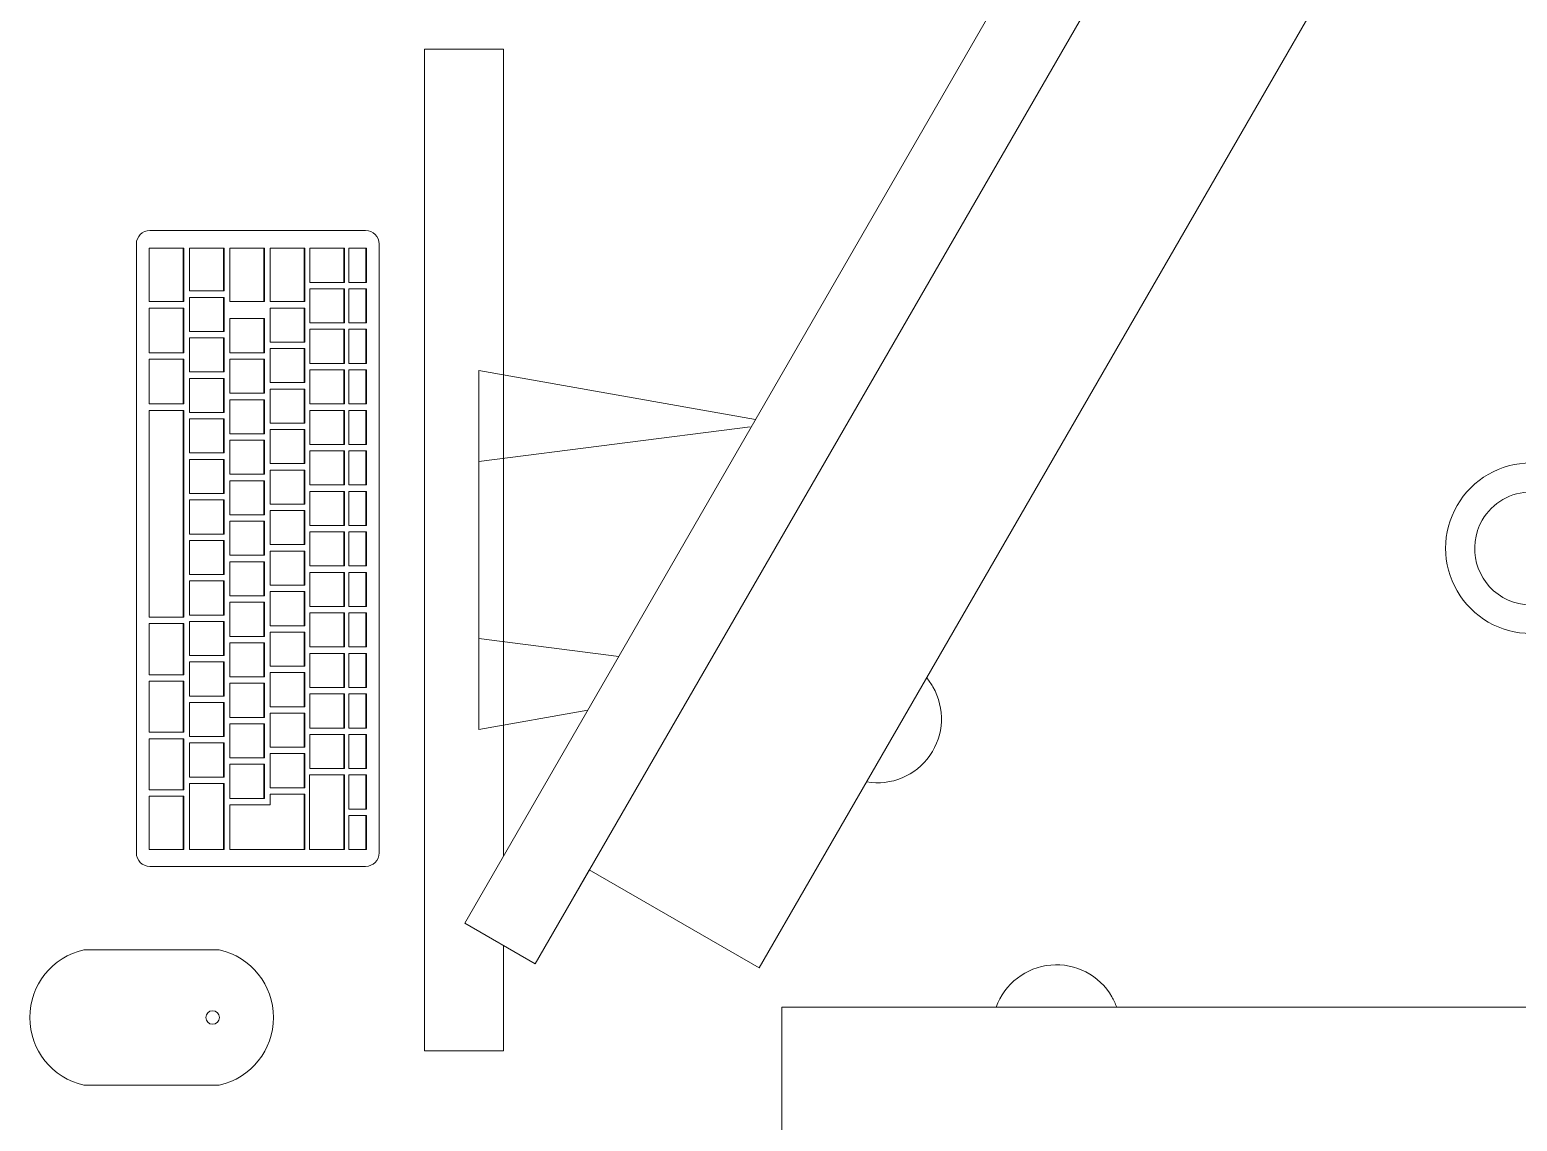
# Model space of a CAD drawing. Header units: millimetres. Extents: x 79795 to 317870, y -36033 to 97293.
# Drawn here: x 207283 to 207981, y 20825 to 21337 of the extents above; entities that cross this region are included whole.
import ezdxf

# ---------------------------------------------------------------- set-up
doc = ezdxf.new("R2010")
doc.units = ezdxf.units.MM
doc.header["$MEASUREMENT"] = 0
for name, color, linetype, lineweight in [('A-GENM', 8, 'CONTINUOUS', 9), ('E-ELEC-EQPM', 8, 'CONTINUOUS', 9), ('I-FURN', 8, 'CONTINUOUS', 9)]:
    doc.layers.add(name, color=color, linetype=linetype, lineweight=lineweight)

msp = doc.modelspace()

# ---------------------------------------------------------------- linework, layer by layer
at = {"layer": 'A-GENM'}
for p, q in [((207440.89, 21242.6), (207339.73, 21242.6)), ((207333.38, 21236.25), (207333.38, 20950.72)), ((207355.31, 21234.25), (207339.37, 21234.25)), ((207339.37, 21234.25), (207339.37, 21209.25)), ((207355.31, 21209.25), (207355.31, 21234.25)), ((207355.58, 21234.25), (207355.31, 21234.25)), ((207355.58, 21234.25), (207355.58, 21209.25)), ((207374.23, 21234.25), (207358.29, 21234.25)), ((207358.29, 21234.25), (207358.29, 21214.25)), ((207374.23, 21214.25), (207374.23, 21234.25)), ((207374.51, 21234.25), (207374.23, 21234.25)), ((207374.51, 21234.25), (207374.51, 21214.25)), ((207393.16, 21234.25), (207377.22, 21234.25)), ((207377.22, 21234.25), (207377.22, 21209.25)), ((207393.16, 21209.25), (207393.16, 21234.25)), ((207393.44, 21234.25), (207393.16, 21234.25)), ((207393.44, 21234.25), (207393.44, 21209.25)), ((207412.09, 21234.25), (207396.15, 21234.25)), ((207396.15, 21234.25), (207396.15, 21209.25)), ((207412.09, 21209.25), (207412.09, 21234.25)), ((207412.37, 21234.25), (207412.09, 21234.25)), ((207412.37, 21234.25), (207412.37, 21209.25)), ((207430.74, 21234.25), (207414.78, 21234.25)), ((207414.78, 21234.25), (207414.78, 21218.25)), ((207430.74, 21218.25), (207430.74, 21234.25)), ((207431.02, 21234.25), (207430.74, 21234.25)), ((207431.02, 21234.25), (207431.02, 21218.25)), ((207440.98, 21234.25), (207433, 21234.25)), ((207433, 21234.25), (207433, 21218.25)), ((207440.98, 21218.25), (207440.98, 21234.25)), ((207441.25, 21234.25), (207440.98, 21234.25)), ((207441.25, 21234.25), (207441.25, 21218.25)), ((207447.24, 20950.72), (207447.24, 21236.25)), ((207358.29, 21214.25), (207374.23, 21214.25)), ((207374.51, 21214.25), (207374.23, 21214.25)), ((207414.78, 21218.25), (207430.74, 21218.25)), ((207430.74, 21215.25), (207414.78, 21215.25)), ((207414.78, 21215.25), (207414.78, 21199.25)), ((207431.02, 21218.25), (207430.74, 21218.25)), ((207430.74, 21199.25), (207430.74, 21215.25)), ((207431.02, 21215.25), (207430.74, 21215.25)), ((207431.02, 21215.25), (207431.02, 21199.25)), ((207433, 21218.25), (207440.98, 21218.25)), ((207440.98, 21215.25), (207433, 21215.25)), ((207433, 21215.25), (207433, 21199.25)), ((207441.25, 21218.25), (207440.98, 21218.25)), ((207440.98, 21199.25), (207440.98, 21215.25)), ((207441.25, 21215.25), (207440.98, 21215.25)), ((207441.25, 21215.25), (207441.25, 21199.25)), ((207339.37, 21209.25), (207355.31, 21209.25)), ((207355.31, 21206.25), (207339.37, 21206.25)), ((207339.37, 21206.25), (207339.37, 21185.25)), ((207355.58, 21209.25), (207355.31, 21209.25)), ((207355.31, 21185.25), (207355.31, 21206.25)), ((207355.58, 21206.25), (207355.31, 21206.25)), ((207355.58, 21206.25), (207355.58, 21185.25)), ((207374.23, 21211.25), (207358.27, 21211.25)), ((207358.27, 21211.25), (207358.27, 21195.25)), ((207374.23, 21195.25), (207374.23, 21211.25)), ((207374.51, 21211.25), (207374.23, 21211.25)), ((207374.51, 21211.25), (207374.51, 21195.25)), ((207377.22, 21209.25), (207393.16, 21209.25)), ((207393.44, 21209.25), (207393.16, 21209.25)), ((207412.09, 21206.25), (207396.13, 21206.25)), ((207396.13, 21206.25), (207396.13, 21190.25)), ((207396.15, 21209.25), (207412.09, 21209.25)), ((207412.37, 21209.25), (207412.09, 21209.25)), ((207412.09, 21190.25), (207412.09, 21206.25)), ((207412.37, 21206.25), (207412.09, 21206.25)), ((207412.37, 21206.25), (207412.37, 21190.25)), ((207393.16, 21201.25), (207377.2, 21201.25)), ((207377.2, 21201.25), (207377.2, 21185.25)), ((207393.16, 21185.25), (207393.16, 21201.25)), ((207393.44, 21201.25), (207393.16, 21201.25)), ((207393.44, 21201.25), (207393.44, 21185.25)), ((207414.78, 21199.25), (207430.74, 21199.25)), ((207431.02, 21199.25), (207430.74, 21199.25)), ((207433, 21199.25), (207440.98, 21199.25)), ((207441.25, 21199.25), (207440.98, 21199.25)), ((207358.27, 21195.25), (207374.23, 21195.25)), ((207374.23, 21192.25), (207358.27, 21192.25)), ((207358.27, 21192.25), (207358.27, 21176.25)), ((207374.51, 21195.25), (207374.23, 21195.25)), ((207374.23, 21176.25), (207374.23, 21192.25)), ((207374.51, 21192.25), (207374.23, 21192.25)), ((207374.51, 21192.25), (207374.51, 21176.25)), ((207430.74, 21196.25), (207414.78, 21196.25)), ((207414.78, 21196.25), (207414.78, 21180.25)), ((207430.74, 21180.25), (207430.74, 21196.25)), ((207431.02, 21196.25), (207430.74, 21196.25)), ((207431.02, 21196.25), (207431.02, 21180.25)), ((207440.98, 21196.25), (207433, 21196.25)), ((207433, 21196.25), (207433, 21180.25)), ((207440.98, 21180.25), (207440.98, 21196.25)), ((207441.25, 21196.25), (207440.98, 21196.25)), ((207441.25, 21196.25), (207441.25, 21180.25)), ((207339.37, 21185.25), (207355.31, 21185.25)), ((207355.58, 21185.25), (207355.31, 21185.25)), ((207377.2, 21185.25), (207393.16, 21185.25)), ((207393.44, 21185.25), (207393.16, 21185.25)), ((207396.13, 21190.25), (207412.09, 21190.25)), ((207412.09, 21187.25), (207396.13, 21187.25)), ((207396.13, 21187.25), (207396.13, 21171.25)), ((207412.37, 21190.25), (207412.09, 21190.25)), ((207412.09, 21171.25), (207412.09, 21187.25)), ((207412.37, 21187.25), (207412.09, 21187.25)), ((207412.37, 21187.25), (207412.37, 21171.25)), ((207355.31, 21182.25), (207339.37, 21182.25)), ((207339.37, 21182.25), (207339.37, 21161.25)), ((207355.31, 21161.25), (207355.31, 21182.25)), ((207355.58, 21182.25), (207355.31, 21182.25)), ((207355.58, 21182.25), (207355.58, 21161.25)), ((207393.16, 21182.25), (207377.2, 21182.25)), ((207377.2, 21182.25), (207377.2, 21166.25)), ((207393.16, 21166.25), (207393.16, 21182.25)), ((207393.44, 21182.25), (207393.16, 21182.25)), ((207393.44, 21182.25), (207393.44, 21166.25)), ((207414.78, 21180.25), (207430.74, 21180.25)), ((207431.02, 21180.25), (207430.74, 21180.25)), ((207433, 21180.25), (207440.98, 21180.25)), ((207441.25, 21180.25), (207440.98, 21180.25)), ((207358.27, 21176.25), (207374.23, 21176.25)), ((207374.23, 21173.25), (207358.27, 21173.25)), ((207358.27, 21173.25), (207358.27, 21157.25)), ((207374.51, 21176.25), (207374.23, 21176.25)), ((207374.23, 21157.25), (207374.23, 21173.25)), ((207374.51, 21173.25), (207374.23, 21173.25)), ((207374.51, 21173.25), (207374.51, 21157.25)), ((207396.13, 21171.25), (207412.09, 21171.25)), ((207412.37, 21171.25), (207412.09, 21171.25)), ((207430.74, 21177.25), (207414.78, 21177.25)), ((207414.78, 21177.25), (207414.78, 21161.25)), ((207430.74, 21161.25), (207430.74, 21177.25)), ((207431.02, 21177.25), (207430.74, 21177.25)), ((207431.02, 21177.25), (207431.02, 21161.25)), ((207440.98, 21177.25), (207433, 21177.25)), ((207433, 21177.25), (207433, 21161.25)), ((207440.98, 21161.25), (207440.98, 21177.25)), ((207441.25, 21177.25), (207440.98, 21177.25)), ((207441.25, 21177.25), (207441.25, 21161.25)), ((207377.2, 21166.25), (207393.16, 21166.25)), ((207393.44, 21166.25), (207393.16, 21166.25)), ((207412.09, 21168.25), (207396.13, 21168.25)), ((207396.13, 21168.25), (207396.13, 21152.25)), ((207412.09, 21152.25), (207412.09, 21168.25)), ((207412.37, 21168.25), (207412.09, 21168.25)), ((207412.37, 21168.25), (207412.37, 21152.25)), ((207339.37, 21161.25), (207355.31, 21161.25)), ((207355.31, 21158.25), (207339.37, 21158.25)), ((207339.37, 21158.25), (207339.37, 21061.25)), ((207355.58, 21161.25), (207355.31, 21161.25)), ((207355.31, 21061.25), (207355.31, 21158.25)), ((207355.58, 21158.25), (207355.31, 21158.25)), ((207355.58, 21158.25), (207355.58, 21061.25)), ((207358.27, 21157.25), (207374.23, 21157.25)), ((207374.51, 21157.25), (207374.23, 21157.25)), ((207393.16, 21163.25), (207377.2, 21163.25)), ((207377.2, 21163.25), (207377.2, 21147.25)), ((207393.16, 21147.25), (207393.16, 21163.25)), ((207393.44, 21163.25), (207393.16, 21163.25)), ((207393.44, 21163.25), (207393.44, 21147.25)), ((207414.78, 21161.25), (207430.74, 21161.25)), ((207430.74, 21158.25), (207414.78, 21158.25)), ((207414.78, 21158.25), (207414.78, 21142.25)), ((207431.02, 21161.25), (207430.74, 21161.25)), ((207430.74, 21142.25), (207430.74, 21158.25)), ((207431.02, 21158.25), (207430.74, 21158.25)), ((207431.02, 21158.25), (207431.02, 21142.25)), ((207433, 21161.25), (207440.98, 21161.25)), ((207440.98, 21158.25), (207433, 21158.25)), ((207433, 21158.25), (207433, 21142.25)), ((207441.25, 21161.25), (207440.98, 21161.25)), ((207440.98, 21142.25), (207440.98, 21158.25)), ((207441.25, 21158.25), (207440.98, 21158.25)), ((207441.25, 21158.25), (207441.25, 21142.25)), ((207374.23, 21154.25), (207358.27, 21154.25)), ((207358.27, 21154.25), (207358.27, 21138.25)), ((207374.23, 21138.25), (207374.23, 21154.25)), ((207374.51, 21154.25), (207374.23, 21154.25)), ((207374.51, 21154.25), (207374.51, 21138.25)), ((207396.13, 21152.25), (207412.09, 21152.25)), ((207412.37, 21152.25), (207412.09, 21152.25)), ((207377.2, 21147.25), (207393.16, 21147.25)), ((207393.16, 21144.25), (207377.2, 21144.25)), ((207377.2, 21144.25), (207377.2, 21128.25)), ((207393.44, 21147.25), (207393.16, 21147.25)), ((207393.16, 21128.25), (207393.16, 21144.25)), ((207393.44, 21144.25), (207393.16, 21144.25)), ((207393.44, 21144.25), (207393.44, 21128.25)), ((207412.09, 21149.25), (207396.13, 21149.25)), ((207396.13, 21149.25), (207396.13, 21133.25)), ((207412.09, 21133.25), (207412.09, 21149.25)), ((207412.37, 21149.25), (207412.09, 21149.25)), ((207412.37, 21149.25), (207412.37, 21133.25)), ((207358.27, 21138.25), (207374.23, 21138.25)), ((207374.51, 21138.25), (207374.23, 21138.25)), ((207414.78, 21142.25), (207430.74, 21142.25)), ((207430.74, 21139.25), (207414.78, 21139.25)), ((207414.78, 21139.25), (207414.78, 21123.25)), ((207431.02, 21142.25), (207430.74, 21142.25)), ((207430.74, 21123.25), (207430.74, 21139.25)), ((207431.02, 21139.25), (207430.74, 21139.25)), ((207431.02, 21139.25), (207431.02, 21123.25)), ((207433, 21142.25), (207440.98, 21142.25)), ((207440.98, 21139.25), (207433, 21139.25)), ((207433, 21139.25), (207433, 21123.25)), ((207441.25, 21142.25), (207440.98, 21142.25)), ((207440.98, 21123.25), (207440.98, 21139.25)), ((207441.25, 21139.25), (207440.98, 21139.25)), ((207441.25, 21139.25), (207441.25, 21123.25)), ((207374.23, 21135.25), (207358.27, 21135.25)), ((207358.27, 21135.25), (207358.27, 21119.25)), ((207374.23, 21119.25), (207374.23, 21135.25)), ((207374.51, 21135.25), (207374.23, 21135.25)), ((207374.51, 21135.25), (207374.51, 21119.25)), ((207396.13, 21133.25), (207412.09, 21133.25)), ((207412.09, 21130.25), (207396.13, 21130.25)), ((207396.13, 21130.25), (207396.13, 21114.25)), ((207412.37, 21133.25), (207412.09, 21133.25)), ((207412.09, 21114.25), (207412.09, 21130.25)), ((207412.37, 21130.25), (207412.09, 21130.25)), ((207412.37, 21130.25), (207412.37, 21114.25)), ((207377.2, 21128.25), (207393.16, 21128.25)), ((207393.16, 21125.25), (207377.2, 21125.25)), ((207377.2, 21125.25), (207377.2, 21109.25)), ((207393.44, 21128.25), (207393.16, 21128.25)), ((207393.16, 21109.25), (207393.16, 21125.25)), ((207393.44, 21125.25), (207393.16, 21125.25)), ((207393.44, 21125.25), (207393.44, 21109.25)), ((207414.78, 21123.25), (207430.74, 21123.25)), ((207431.02, 21123.25), (207430.74, 21123.25)), ((207433, 21123.25), (207440.98, 21123.25)), ((207441.25, 21123.25), (207440.98, 21123.25)), ((207358.27, 21119.25), (207374.23, 21119.25)), ((207374.23, 21116.25), (207358.27, 21116.25)), ((207358.27, 21116.25), (207358.27, 21100.25)), ((207374.51, 21119.25), (207374.23, 21119.25)), ((207374.23, 21100.25), (207374.23, 21116.25)), ((207374.51, 21116.25), (207374.23, 21116.25)), ((207374.51, 21116.25), (207374.51, 21100.25)), ((207430.74, 21120.25), (207414.78, 21120.25)), ((207414.78, 21120.25), (207414.78, 21104.25)), ((207430.74, 21104.25), (207430.74, 21120.25)), ((207431.02, 21120.25), (207430.74, 21120.25)), ((207431.02, 21120.25), (207431.02, 21104.25)), ((207440.98, 21120.25), (207433, 21120.25)), ((207433, 21120.25), (207433, 21104.25)), ((207440.98, 21104.25), (207440.98, 21120.25)), ((207441.25, 21120.25), (207440.98, 21120.25)), ((207441.25, 21120.25), (207441.25, 21104.25)), ((207377.2, 21109.25), (207393.16, 21109.25)), ((207393.44, 21109.25), (207393.16, 21109.25)), ((207396.13, 21114.25), (207412.09, 21114.25)), ((207412.09, 21111.25), (207396.13, 21111.25)), ((207396.13, 21111.25), (207396.13, 21095.25)), ((207412.37, 21114.25), (207412.09, 21114.25)), ((207412.09, 21095.25), (207412.09, 21111.25)), ((207412.37, 21111.25), (207412.09, 21111.25)), ((207412.37, 21111.25), (207412.37, 21095.25)), ((207393.16, 21106.25), (207377.2, 21106.25)), ((207377.2, 21106.25), (207377.2, 21090.25)), ((207393.16, 21090.25), (207393.16, 21106.25)), ((207393.44, 21106.25), (207393.16, 21106.25)), ((207393.44, 21106.25), (207393.44, 21090.25)), ((207414.78, 21104.25), (207430.74, 21104.25)), ((207430.74, 21101.25), (207414.78, 21101.25)), ((207414.78, 21101.25), (207414.78, 21085.25)), ((207431.02, 21104.25), (207430.74, 21104.25)), ((207430.74, 21085.25), (207430.74, 21101.25)), ((207431.02, 21101.25), (207430.74, 21101.25)), ((207431.02, 21101.25), (207431.02, 21085.25)), ((207433, 21104.25), (207440.98, 21104.25)), ((207440.98, 21101.25), (207433, 21101.25)), ((207433, 21101.25), (207433, 21085.25)), ((207441.25, 21104.25), (207440.98, 21104.25)), ((207440.98, 21085.25), (207440.98, 21101.25)), ((207441.25, 21101.25), (207440.98, 21101.25)), ((207441.25, 21101.25), (207441.25, 21085.25)), ((207358.27, 21100.25), (207374.23, 21100.25)), ((207374.23, 21097.25), (207358.27, 21097.25)), ((207358.27, 21097.25), (207358.27, 21081.25)), ((207374.51, 21100.25), (207374.23, 21100.25)), ((207374.23, 21081.25), (207374.23, 21097.25)), ((207374.51, 21097.25), (207374.23, 21097.25)), ((207374.51, 21097.25), (207374.51, 21081.25)), ((207396.13, 21095.25), (207412.09, 21095.25)), ((207412.37, 21095.25), (207412.09, 21095.25)), ((207377.2, 21090.25), (207393.16, 21090.25)), ((207393.44, 21090.25), (207393.16, 21090.25)), ((207412.09, 21092.25), (207396.13, 21092.25)), ((207396.13, 21092.25), (207396.13, 21076.25)), ((207412.09, 21076.25), (207412.09, 21092.25)), ((207412.37, 21092.25), (207412.09, 21092.25)), ((207412.37, 21092.25), (207412.37, 21076.25)), ((207358.27, 21081.25), (207374.23, 21081.25)), ((207374.51, 21081.25), (207374.23, 21081.25)), ((207393.16, 21087.25), (207377.2, 21087.25)), ((207377.2, 21087.25), (207377.2, 21071.25)), ((207393.16, 21071.25), (207393.16, 21087.25)), ((207393.44, 21087.25), (207393.16, 21087.25)), ((207393.44, 21087.25), (207393.44, 21071.25)), ((207414.78, 21085.25), (207430.74, 21085.25)), ((207430.74, 21082.25), (207414.78, 21082.25)), ((207414.78, 21082.25), (207414.78, 21066.25)), ((207431.02, 21085.25), (207430.74, 21085.25)), ((207430.74, 21066.25), (207430.74, 21082.25)), ((207431.02, 21082.25), (207430.74, 21082.25)), ((207431.02, 21082.25), (207431.02, 21066.25)), ((207433, 21085.25), (207440.98, 21085.25)), ((207440.98, 21082.25), (207433, 21082.25)), ((207433, 21082.25), (207433, 21066.25)), ((207441.25, 21085.25), (207440.98, 21085.25)), ((207440.98, 21066.25), (207440.98, 21082.25)), ((207441.25, 21082.25), (207440.98, 21082.25)), ((207441.25, 21082.25), (207441.25, 21066.25)), ((207374.23, 21078.25), (207358.27, 21078.25)), ((207358.27, 21078.25), (207358.27, 21062.25)), ((207374.23, 21062.25), (207374.23, 21078.25)), ((207374.51, 21078.25), (207374.23, 21078.25)), ((207374.51, 21078.25), (207374.51, 21062.25)), ((207396.13, 21076.25), (207412.09, 21076.25)), ((207412.37, 21076.25), (207412.09, 21076.25)), ((207377.2, 21071.25), (207393.16, 21071.25)), ((207393.16, 21068.25), (207377.2, 21068.25)), ((207377.2, 21068.25), (207377.2, 21052.25)), ((207393.44, 21071.25), (207393.16, 21071.25)), ((207393.16, 21052.25), (207393.16, 21068.25)), ((207393.44, 21068.25), (207393.16, 21068.25)), ((207393.44, 21068.25), (207393.44, 21052.25)), ((207412.09, 21073.25), (207396.13, 21073.25)), ((207396.13, 21073.25), (207396.13, 21057.25)), ((207412.09, 21057.25), (207412.09, 21073.25)), ((207412.37, 21073.25), (207412.09, 21073.25)), ((207412.37, 21073.25), (207412.37, 21057.25)), ((207339.37, 21061.25), (207355.31, 21061.25)), ((207355.58, 21061.25), (207355.31, 21061.25)), ((207358.27, 21062.25), (207374.23, 21062.25)), ((207374.51, 21062.25), (207374.23, 21062.25)), ((207414.78, 21066.25), (207430.74, 21066.25)), ((207430.74, 21063.25), (207414.78, 21063.25)), ((207414.78, 21063.25), (207414.78, 21047.25)), ((207431.02, 21066.25), (207430.74, 21066.25)), ((207430.74, 21047.25), (207430.74, 21063.25)), ((207431.02, 21063.25), (207430.74, 21063.25)), ((207431.02, 21063.25), (207431.02, 21047.25)), ((207433, 21066.25), (207440.98, 21066.25)), ((207440.98, 21063.25), (207433, 21063.25)), ((207433, 21063.25), (207433, 21047.25)), ((207441.25, 21066.25), (207440.98, 21066.25)), ((207440.98, 21047.25), (207440.98, 21063.25)), ((207441.25, 21063.25), (207440.98, 21063.25)), ((207441.25, 21063.25), (207441.25, 21047.25)), ((207339.37, 21058.25), (207339.37, 21034.25)), ((207355.31, 21058.25), (207339.37, 21058.25)), ((207355.31, 21034.25), (207355.31, 21058.25)), ((207355.58, 21058.25), (207355.31, 21058.25)), ((207355.58, 21058.25), (207355.58, 21034.25)), ((207374.23, 21059.25), (207358.27, 21059.25)), ((207358.27, 21059.25), (207358.27, 21043.25)), ((207374.23, 21043.25), (207374.23, 21059.25)), ((207374.51, 21059.25), (207374.23, 21059.25)), ((207374.51, 21059.25), (207374.51, 21043.25)), ((207396.13, 21057.25), (207412.09, 21057.25)), ((207412.09, 21054.25), (207396.13, 21054.25)), ((207396.13, 21054.25), (207396.13, 21038.25)), ((207412.37, 21057.25), (207412.09, 21057.25)), ((207412.09, 21038.25), (207412.09, 21054.25)), ((207412.37, 21054.25), (207412.09, 21054.25)), ((207412.37, 21054.25), (207412.37, 21038.25)), ((207377.2, 21052.25), (207393.16, 21052.25)), ((207393.16, 21049.25), (207377.2, 21049.25)), ((207377.2, 21049.25), (207377.2, 21033.25)), ((207393.44, 21052.25), (207393.16, 21052.25)), ((207393.16, 21033.25), (207393.16, 21049.25)), ((207393.44, 21049.25), (207393.16, 21049.25)), ((207393.44, 21049.25), (207393.44, 21033.25)), ((207414.78, 21047.25), (207430.74, 21047.25)), ((207431.02, 21047.25), (207430.74, 21047.25)), ((207433, 21047.25), (207440.98, 21047.25)), ((207441.25, 21047.25), (207440.98, 21047.25)), ((207358.27, 21043.25), (207374.23, 21043.25)), ((207374.23, 21040.25), (207358.27, 21040.25)), ((207358.27, 21040.25), (207358.27, 21024.25)), ((207374.51, 21043.25), (207374.23, 21043.25)), ((207374.23, 21024.25), (207374.23, 21040.25)), ((207374.51, 21040.25), (207374.23, 21040.25)), ((207374.51, 21040.25), (207374.51, 21024.25)), ((207430.74, 21044.25), (207414.78, 21044.25)), ((207414.78, 21044.25), (207414.78, 21028.25)), ((207430.74, 21028.25), (207430.74, 21044.25)), ((207431.02, 21044.25), (207430.74, 21044.25)), ((207431.02, 21044.25), (207431.02, 21028.25)), ((207440.98, 21044.25), (207433, 21044.25)), ((207433, 21044.25), (207433, 21028.25)), ((207440.98, 21028.25), (207440.98, 21044.25)), ((207441.25, 21044.25), (207440.98, 21044.25)), ((207441.25, 21044.25), (207441.25, 21028.25)), ((207339.37, 21034.25), (207355.31, 21034.25)), ((207355.58, 21034.25), (207355.31, 21034.25)), ((207377.2, 21033.25), (207393.16, 21033.25)), ((207393.44, 21033.25), (207393.16, 21033.25)), ((207396.13, 21038.25), (207412.09, 21038.25)), ((207412.09, 21035.25), (207396.13, 21035.25)), ((207396.13, 21035.25), (207396.13, 21019.25)), ((207412.37, 21038.25), (207412.09, 21038.25)), ((207412.09, 21019.25), (207412.09, 21035.25)), ((207412.37, 21035.25), (207412.09, 21035.25)), ((207412.37, 21035.25), (207412.37, 21019.25)), ((207339.37, 21031.25), (207339.37, 21007.25)), ((207355.31, 21031.25), (207339.37, 21031.25)), ((207355.31, 21007.25), (207355.31, 21031.25)), ((207355.58, 21031.25), (207355.31, 21031.25)), ((207355.58, 21031.25), (207355.58, 21007.25)), ((207393.16, 21030.25), (207377.2, 21030.25)), ((207377.2, 21030.25), (207377.2, 21014.25)), ((207393.16, 21014.25), (207393.16, 21030.25)), ((207393.44, 21030.25), (207393.16, 21030.25)), ((207393.44, 21030.25), (207393.44, 21014.25)), ((207414.78, 21028.25), (207430.74, 21028.25)), ((207430.74, 21025.25), (207414.78, 21025.25)), ((207414.78, 21025.25), (207414.78, 21009.25)), ((207431.02, 21028.25), (207430.74, 21028.25)), ((207430.74, 21009.25), (207430.74, 21025.25)), ((207431.02, 21025.25), (207430.74, 21025.25)), ((207431.02, 21025.25), (207431.02, 21009.25)), ((207433, 21028.25), (207440.98, 21028.25)), ((207440.98, 21025.25), (207433, 21025.25)), ((207433, 21025.25), (207433, 21009.25)), ((207441.25, 21028.25), (207440.98, 21028.25)), ((207440.98, 21009.25), (207440.98, 21025.25)), ((207441.25, 21025.25), (207440.98, 21025.25)), ((207441.25, 21025.25), (207441.25, 21009.25)), ((207358.27, 21024.25), (207374.23, 21024.25)), ((207374.23, 21021.25), (207358.27, 21021.25)), ((207358.27, 21021.25), (207358.27, 21005.25)), ((207374.51, 21024.25), (207374.23, 21024.25)), ((207374.23, 21005.25), (207374.23, 21021.25)), ((207374.51, 21021.25), (207374.23, 21021.25)), ((207374.51, 21021.25), (207374.51, 21005.25)), ((207396.13, 21019.25), (207412.09, 21019.25)), ((207412.37, 21019.25), (207412.09, 21019.25)), ((207377.2, 21014.25), (207393.16, 21014.25)), ((207393.16, 21011.25), (207377.2, 21011.25)), ((207377.2, 21011.25), (207377.2, 20995.25)), ((207393.44, 21014.25), (207393.16, 21014.25)), ((207393.16, 20995.25), (207393.16, 21011.25)), ((207393.44, 21011.25), (207393.16, 21011.25)), ((207393.44, 21011.25), (207393.44, 20995.25)), ((207412.09, 21016.25), (207396.13, 21016.25)), ((207396.13, 21016.25), (207396.13, 21000.25)), ((207412.09, 21000.25), (207412.09, 21016.25)), ((207412.37, 21016.25), (207412.09, 21016.25)), ((207412.37, 21016.25), (207412.37, 21000.25)), ((207339.37, 21007.25), (207355.31, 21007.25)), ((207339.37, 21004.25), (207339.37, 20980.25)), ((207355.31, 21004.25), (207339.37, 21004.25)), ((207355.58, 21007.25), (207355.31, 21007.25)), ((207355.31, 20980.25), (207355.31, 21004.25)), ((207355.58, 21004.25), (207355.31, 21004.25)), ((207355.58, 21004.25), (207355.58, 20980.25)), ((207358.27, 21005.25), (207374.23, 21005.25)), ((207374.51, 21005.25), (207374.23, 21005.25)), ((207414.78, 21009.25), (207430.74, 21009.25)), ((207430.74, 21006.25), (207414.78, 21006.25)), ((207414.78, 21006.25), (207414.78, 20990.25)), ((207431.02, 21009.25), (207430.74, 21009.25)), ((207430.74, 20990.25), (207430.74, 21006.25)), ((207431.02, 21006.25), (207430.74, 21006.25)), ((207431.02, 21006.25), (207431.02, 20990.25)), ((207433, 21009.25), (207440.98, 21009.25)), ((207440.98, 21006.25), (207433, 21006.25)), ((207433, 21006.25), (207433, 20990.25)), ((207441.25, 21009.25), (207440.98, 21009.25)), ((207440.98, 20990.25), (207440.98, 21006.25)), ((207441.25, 21006.25), (207440.98, 21006.25)), ((207441.25, 21006.25), (207441.25, 20990.25)), ((207374.23, 21002.25), (207358.27, 21002.25)), ((207358.27, 21002.25), (207358.27, 20986.25)), ((207374.23, 20986.25), (207374.23, 21002.25)), ((207374.51, 21002.25), (207374.23, 21002.25)), ((207374.51, 21002.25), (207374.51, 20986.25)), ((207396.13, 21000.25), (207412.09, 21000.25)), ((207412.09, 20997.25), (207396.13, 20997.25)), ((207396.13, 20997.25), (207396.13, 20981.25)), ((207412.37, 21000.25), (207412.09, 21000.25)), ((207412.09, 20981.25), (207412.09, 20997.25)), ((207412.37, 20997.25), (207412.09, 20997.25)), ((207412.37, 20997.25), (207412.37, 20981.25)), ((207377.2, 20995.25), (207393.16, 20995.25)), ((207393.16, 20992.25), (207377.2, 20992.25)), ((207377.2, 20992.25), (207377.2, 20976.25)), ((207393.44, 20995.25), (207393.16, 20995.25)), ((207393.16, 20976.25), (207393.16, 20992.25)), ((207393.44, 20992.25), (207393.16, 20992.25)), ((207393.44, 20992.25), (207393.44, 20976.25)), ((207414.78, 20990.25), (207430.74, 20990.25)), ((207431.02, 20990.25), (207430.74, 20990.25)), ((207433, 20990.25), (207440.98, 20990.25)), ((207441.25, 20990.25), (207440.98, 20990.25)), ((207358.27, 20986.25), (207374.23, 20986.25)), ((207374.23, 20983.25), (207358.27, 20983.25)), ((207358.27, 20983.25), (207358.27, 20952.25)), ((207374.51, 20986.25), (207374.23, 20986.25)), ((207374.23, 20952.25), (207374.23, 20983.25)), ((207374.51, 20983.25), (207374.23, 20983.25)), ((207374.51, 20983.25), (207374.51, 20952.25)), ((207414.5, 20987.25), (207414.5, 20952.25)), ((207430.74, 20987.25), (207414.5, 20987.25)), ((207430.74, 20952.25), (207430.74, 20987.25)), ((207431.02, 20987.25), (207430.74, 20987.25)), ((207431.02, 20987.25), (207431.02, 20952.25)), ((207440.98, 20987.25), (207433, 20987.25)), ((207433, 20987.25), (207433, 20971.25)), ((207440.98, 20971.25), (207440.98, 20987.25)), ((207441.25, 20987.25), (207440.98, 20987.25)), ((207441.25, 20987.25), (207441.25, 20971.25)), ((207339.37, 20980.25), (207355.31, 20980.25)), ((207339.37, 20977.25), (207339.37, 20952.25)), ((207355.31, 20977.25), (207339.37, 20977.25)), ((207355.58, 20980.25), (207355.31, 20980.25)), ((207355.31, 20952.25), (207355.31, 20977.25)), ((207355.58, 20977.25), (207355.31, 20977.25)), ((207355.58, 20977.25), (207355.58, 20952.25)), ((207377.2, 20976.25), (207393.16, 20976.25)), ((207393.44, 20976.25), (207393.16, 20976.25)), ((207396.13, 20981.25), (207412.09, 20981.25)), ((207396.13, 20978.25), (207396.13, 20973.25)), ((207412.09, 20978.25), (207396.13, 20978.25)), ((207412.37, 20981.25), (207412.09, 20981.25)), ((207412.09, 20952.25), (207412.09, 20978.25)), ((207412.37, 20978.25), (207412.09, 20978.25)), ((207412.37, 20978.25), (207412.37, 20952.25)), ((207396.13, 20973.25), (207377.2, 20973.25)), ((207377.2, 20973.25), (207377.2, 20952.25)), ((207433, 20971.25), (207440.98, 20971.25)), ((207441.25, 20971.25), (207440.98, 20971.25)), ((207440.98, 20968.25), (207433, 20968.25)), ((207433, 20968.25), (207433, 20952.25)), ((207440.98, 20952.25), (207440.98, 20968.25)), ((207441.25, 20968.25), (207440.98, 20968.25)), ((207441.25, 20968.25), (207441.25, 20952.25)), ((207339.37, 20952.25), (207355.31, 20952.25)), ((207355.58, 20952.25), (207355.31, 20952.25)), ((207358.27, 20952.25), (207374.23, 20952.25)), ((207374.51, 20952.25), (207374.23, 20952.25)), ((207377.2, 20952.25), (207412.09, 20952.25)), ((207412.37, 20952.25), (207412.09, 20952.25)), ((207414.5, 20952.25), (207430.74, 20952.25)), ((207431.02, 20952.25), (207430.74, 20952.25)), ((207433, 20952.25), (207440.98, 20952.25)), ((207441.25, 20952.25), (207440.98, 20952.25)), ((207339.73, 20944.37), (207440.89, 20944.37)), ((207372.28, 20905.23), (207308.78, 20905.23)), ((207308.78, 20841.73), (207372.28, 20841.73))]:
    msp.add_line(p, q, dxfattribs=at)
for centre, radius, start, end in [((207339.73, 21236.25), 6.35, 90, 180), ((207440.89, 21236.25), 6.35, 0, 90), ((207339.73, 20950.72), 6.35, 180, 270), ((207440.89, 20950.72), 6.35, 270, 0), ((207315.93, 20873.48), 32.54, 102.68038, 257.31962), ((207365.14, 20873.48), 32.54, 282.68038, 77.31962), ((207369.13, 20873.48), 3.16, 90, 270), ((207369.13, 20873.48), 3.16, 270, 90)]:
    msp.add_arc(centre, radius, start, end, dxfattribs=at)
at = {"layer": 'E-ELEC-EQPM'}
for p, q in [((207487.39, 20917.75), (207887.39, 21610.57)), ((207487.39, 20917.75), (207887.39, 21610.57)), ((207920.39, 21591.52), (207520.39, 20898.7)), ((207974.58, 21501.58), (207625.38, 20896.75)), ((207974.58, 21501.58), (207625.38, 20896.75)), ((207545.79, 20942.7), (207520.39, 20898.7)), ((207625.38, 20896.75), (207545.79, 20942.7)), ((207625.38, 20896.75), (207545.79, 20942.7)), ((207520.39, 20898.7), (207487.39, 20917.75)), ((207520.39, 20898.7), (207487.39, 20917.75)), ((208334.45, 20878.25), (207636.05, 20878.25)), ((207636.05, 20878.25), (207636.05, 20786.35)), ((208334.45, 20878.25), (207636.05, 20878.25)), ((207636.05, 20878.25), (207636.05, 20786.35))]:
    msp.add_line(p, q, dxfattribs=at)
at = {"layer": 'I-FURN'}
for p, q in [((207505.61, 21327.69), (207468.53, 21327.69)), ((207468.53, 20857.79), (207468.53, 21327.69)), ((207505.61, 21327.69), (207505.61, 20949.31)), ((207493.93, 21176.9), (207493.93, 21008.58)), ((207623.77, 21153.96), (207493.93, 21176.9)), ((207493.93, 21134.31), (207621.24, 21150.59)), ((207493.93, 21051.17), (207559.57, 21042.78)), ((207493.93, 21008.58), (207545.04, 21017.59)), ((207505.61, 20907.23), (207505.61, 20857.79)), ((207505.61, 20857.79), (207468.53, 20857.79))]:
    msp.add_line(p, q, dxfattribs=at)
for centre, radius, start, end in [((207987.34, 21093.58), 40, 90.00141, 270.00141), ((207987.49, 21093.48), 26.51, 330, 150), ((207987.49, 21093.48), 26.51, 150, 330), ((207680.92, 21013.57), 30, 30.00282, 39.71478), ((207680.92, 21013.57), 30, 260.28516, 30.00282), ((207764.86, 20868.2), 30, 30.00282, 160.24537), ((207764.86, 20868.2), 30, 19.75455, 30.00282)]:
    msp.add_arc(centre, radius, start, end, dxfattribs=at)

doc.saveas('drawing.dxf')
